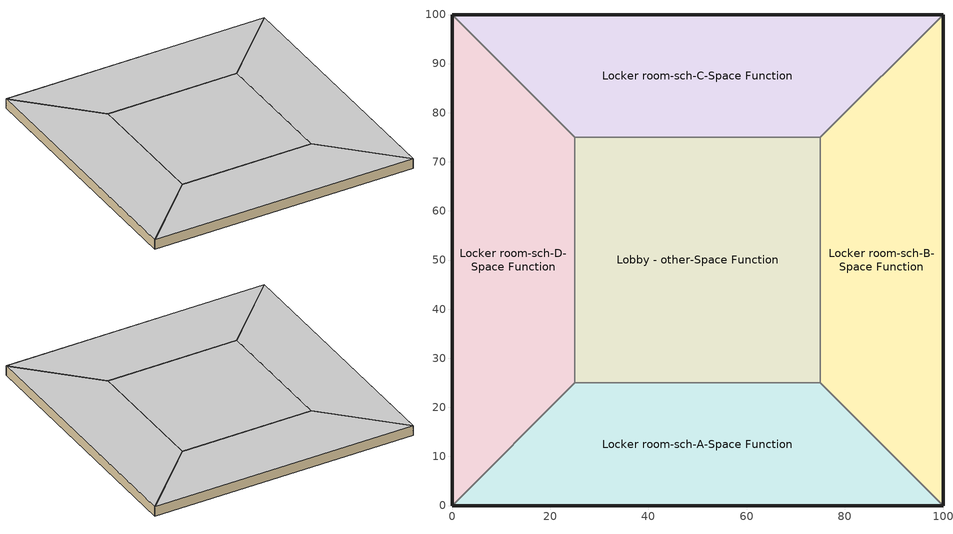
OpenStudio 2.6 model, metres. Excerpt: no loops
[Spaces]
Locker room-sch-D-Space Function
 floor ground: 0,0 0,100 25,75 25,25 z0
 wall ground: 0,100 0,0 z0:3.8
 wall to Locker room-sch-C-Space Function: 25,75 0,100 z0:3.8
 wall to Lobby - other-Space Function: 25,25 25,75 z0:3.8
 wall to Locker room-sch-A-Space Function: 0,0 25,25 z0:3.8
 ceiling ground: 25,25 25,75 0,100 0,0 z3.8
Locker room-sch-C-Space Function
 floor ground: 0,100 100,100 75,75 25,75 z0
 wall ground: 100,100 0,100 z0:3.8
 wall to Locker room-sch-B-Space Function: 75,75 100,100 z0:3.8
 wall to Lobby - other-Space Function: 25,75 75,75 z0:3.8
 ceiling ground: 25,75 75,75 100,100 0,100 z3.8
Locker room-sch-B-Space Function
 floor ground: 100,100 100,0 75,25 75,75 z0
 wall ground: 100,0 100,100 z0:3.8
 wall to Locker room-sch-A-Space Function: 75,25 100,0 z0:3.8
 wall to Lobby - other-Space Function: 75,75 75,25 z0:3.8
 ceiling ground: 75,75 75,25 100,0 100,100 z3.8
Locker room-sch-A-Space Function
 floor ground: 100,0 0,0 25,25 75,25 z0
 wall ground: 0,0 100,0 z0:3.8
 wall to Lobby - other-Space Function: 75,25 25,25 z0:3.8
 ceiling ground: 75,25 25,25 0,0 100,0 z3.8
Lobby - other-Space Function
 floor ground: 25,25 25,75 75,75 75,25 z0
 ceiling ground: 75,25 75,75 25,75 25,25 z3.8
[Schedule:Day]
NECB-C-Occupancy-NECB-C-Lighting-0.0-0.0-0.67-Default|Wkdy-Light Day; NECB-C-Occupancy-NECB-C-Lighting-0.0-0.0-0.67-Sat-Light Day: 8, 0, 0.05, 9, 0, 0.5, 19, 0, 0.9, 20, 0, 0.6, 21, 0, 0.5, 24, 0, 0.05
NECB-C-Occupancy-NECB-C-Lighting-0.0-0.0-0.67-Sun|Hol-Light Day: 8, 0, 0.05, 9, 0, 0.5, 19, 0, 0.9, 24, 0, 0.05
NECB-A-Occupancy Default|Wkdy Day: 7, 0, 0, 8, 0, 0.1, 9, 0, 0.7, 12, 0, 0.9, 14, 0, 0.5, 17, 0, 0.9, 18, 0, 0.7, 19, 0, 0.3, 23, 0, 0.1, 24, 0, 0
NECB-A-Occupancy Sat Day; NECB-A-Occupancy Sun|Hol Day: 24, 0, 0
NECB-A-Lighting Default|Wkdy Day: 7, 0, 0.05, 8, 0, 0.3, 9, 0, 0.8, 17, 0, 0.9, 18, 0, 0.8, 19, 0, 0.5, 21, 0, 0.3, 23, 0, 0.1, 24, 0, 0.05
NECB-A-Lighting Sat Day; NECB-A-Lighting Sun|Hol Day: 24, 0, 0.05
NECB-A-Electric-Equipment Default|Wkdy Day: 7, 0, 0.2, 8, 0, 0.3, 9, 0, 0.8, 18, 0, 0.9, 19, 0, 0.5, 21, 0, 0.3, 24, 0, 0.2
NECB-A-Electric-Equipment Sat Day; NECB-A-Electric-Equipment Sun|Hol Day: 24, 0, 0.2
NECB-B-Occupancy Sat Day: 1, 0, 0.5, 2, 0, 0.3, 9, 0, 0, 10, 0, 0.1, 11, 0, 0.2, 12, 0, 0.5, 13, 0, 0.9, 14, 0, 0.8, 15, 0, 0.5, 17, 0, 0.2, 18, 0, 0.3, 19, 0, 0.6, 22, 0, 0.9, 24, 0, 0.6
NECB-B-Occupancy Sun|Hol Day: 1, 0, 0.1, 2, 0, 0.3, 10, 0, 0, 11, 0, 0.1, 12, 0, 0.4, 14, 0, 0.5, 15, 0, 0.4, 18, 0, 0.2, 19, 0, 0.5, 21, 0, 0.7, 22, 0, 0.5, 23, 0, 0.3, 24, 0, 0.1
NECB-B-Lighting Default|Wkdy Day; NECB-B-Lighting Sat Day; NECB-B-Electric-Equipment Default|Wkdy Day; NECB-B-Electric-Equipment Sat Day: 1, 0, 0.9, 2, 0, 0.5, 9, 0, 0.1, 10, 0, 0.5, 11, 0, 0.7, 24, 0, 0.9
NECB-B-Lighting Sun|Hol Day; NECB-B-Electric-Equipment Sun|Hol Day: 2, 0, 0.5, 10, 0, 0.1, 11, 0, 0.5, 23, 0, 0.9, 24, 0, 0.5
